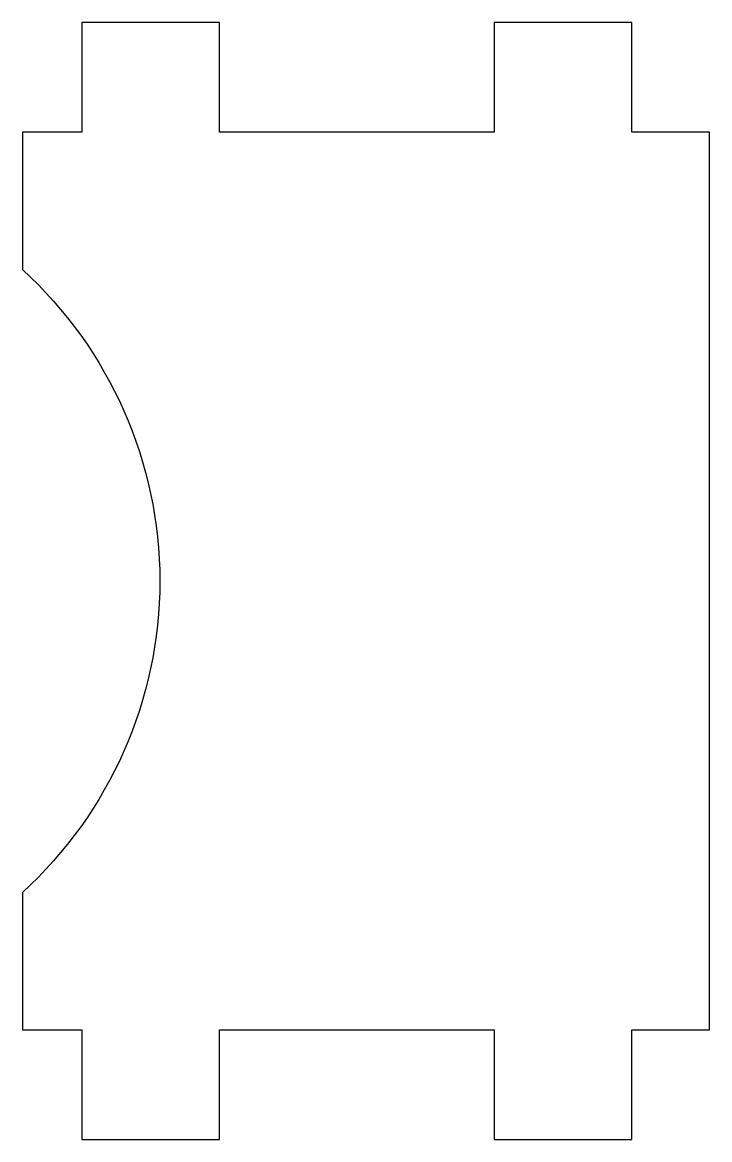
# Model space of a CAD drawing. Header units: millimetres. Extents: x 0 to 75, y -95 to 27.
import ezdxf

# ---------------------------------------------------------------- set-up
doc = ezdxf.new("R2010")
doc.units = ezdxf.units.MM

msp = doc.modelspace()

# ---------------------------------------------------------------- linework, layer by layer
msp.add_lwpolyline([(0, 15), (0, 0, -0.441176), (0, -68), (0, -83), (6.5, -83), (6.5, -95), (21.5, -95), (21.5, -83), (51.5, -83), (51.5, -95), (66.5, -95), (66.5, -83), (75, -83), (75, 15), (66.5, 15), (66.5, 27), (51.5, 27), (51.5, 15), (21.5, 15), (21.5, 27), (6.5, 27), (6.5, 15)], format="xyb", close=True)

doc.saveas('drawing.dxf')
